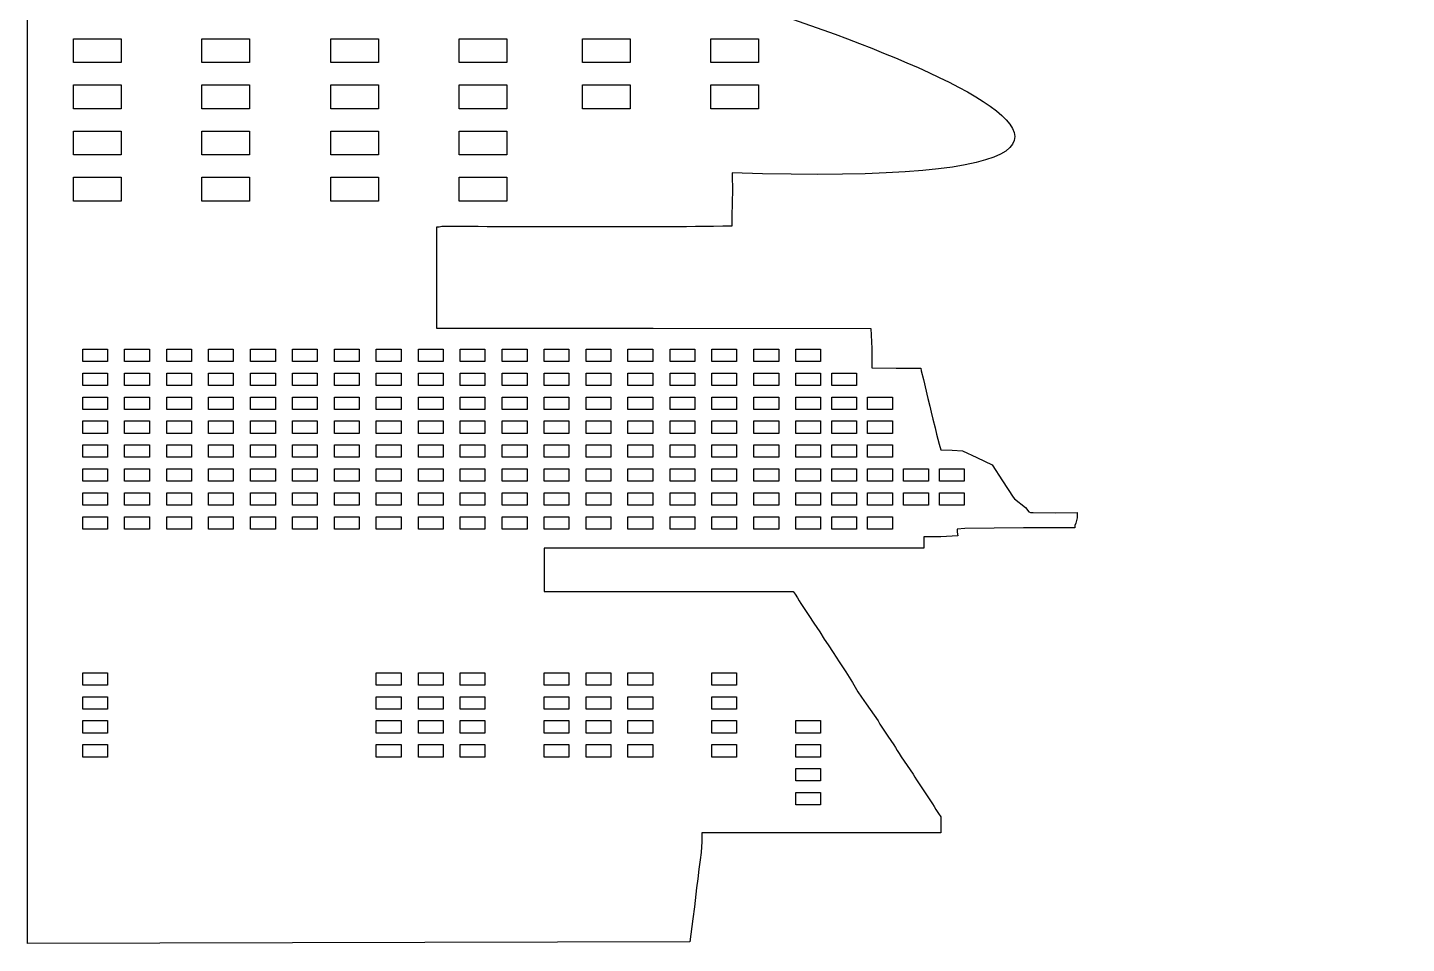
# Model space of a CAD drawing. Extents: x 0 to 222, y 0 to 290.
# Drawn here: x 0 to 222.4, y 0 to 147.7 of the extents above; entities that cross this region are included whole.
import ezdxf

# ---------------------------------------------------------------- set-up
doc = ezdxf.new("R2010")
doc.units = 0
doc.layers.get('0').update_dxf_attribs({"linetype": 'CONTINUOUS'})

msp = doc.modelspace()

# ---------------------------------------------------------------- linework, layer by layer
at = {"color": 7}
for p, q in [((0, 0.000001), (0, 290.000003)), ((7.418966, 145.916153), (15.10189, 145.916153)), ((7.418966, 142.069005), (7.418966, 145.916153)), ((15.10189, 145.916153), (15.10189, 142.069005)), ((28.110368, 145.916153), (35.793294, 145.916153)), ((28.110368, 142.069005), (28.110368, 145.916153)), ((35.793294, 145.916153), (35.793294, 142.069005)), ((48.919151, 145.916153), (56.602077, 145.916153)), ((48.919151, 142.069005), (48.919151, 145.916153)), ((56.602077, 145.916153), (56.602077, 142.069005)), ((69.610552, 145.916153), (77.293475, 145.916153)), ((69.610552, 142.069005), (69.610552, 145.916153)), ((77.293475, 145.916153), (77.293475, 142.069005)), ((89.519794, 145.916153), (97.202715, 145.916153)), ((89.519794, 142.069005), (89.519794, 145.916153)), ((97.202715, 145.916153), (97.202715, 142.069005)), ((110.211193, 145.916153), (117.894121, 145.916153)), ((110.211193, 142.069005), (110.211193, 145.916153)), ((117.894121, 145.916153), (117.894121, 142.069005)), ((15.10189, 142.069005), (7.418966, 142.069005)), ((35.793294, 142.069005), (28.110368, 142.069005)), ((56.602077, 142.069005), (48.919151, 142.069005)), ((77.293475, 142.069005), (69.610552, 142.069005)), ((97.202715, 142.069005), (89.519794, 142.069005)), ((117.894121, 142.069005), (110.211193, 142.069005)), ((7.418966, 138.467087), (15.10189, 138.467087)), ((7.418966, 134.619939), (7.418966, 138.467087)), ((15.10189, 138.467087), (15.10189, 134.619939)), ((28.110368, 138.467087), (35.793294, 138.467087)), ((28.110368, 134.619939), (28.110368, 138.467087)), ((35.793294, 138.467087), (35.793294, 134.619939)), ((48.919151, 138.467087), (56.602077, 138.467087)), ((48.919151, 134.619939), (48.919151, 138.467087)), ((56.602077, 138.467087), (56.602077, 134.619939)), ((69.610552, 138.467087), (77.293475, 138.467087)), ((69.610552, 134.619939), (69.610552, 138.467087)), ((77.293475, 138.467087), (77.293475, 134.619939)), ((89.519794, 138.467087), (97.202715, 138.467087)), ((89.519794, 134.619939), (89.519794, 138.467087)), ((97.202715, 138.467087), (97.202715, 134.619939)), ((110.211193, 138.467087), (117.894121, 138.467087)), ((110.211193, 134.619939), (110.211193, 138.467087)), ((117.894121, 138.467087), (117.894121, 134.619939)), ((15.10189, 134.619939), (7.418966, 134.619939)), ((35.793294, 134.619939), (28.110368, 134.619939)), ((56.602077, 134.619939), (48.919151, 134.619939)), ((77.293475, 134.619939), (69.610552, 134.619939)), ((97.202715, 134.619939), (89.519794, 134.619939)), ((117.894121, 134.619939), (110.211193, 134.619939)), ((7.418966, 131.018021), (15.10189, 131.018021)), ((7.418966, 127.170873), (7.418966, 131.018021)), ((15.10189, 131.018021), (15.10189, 127.170873)), ((28.110368, 131.018021), (35.793294, 131.018021)), ((28.110368, 127.170873), (28.110368, 131.018021)), ((35.793294, 131.018021), (35.793294, 127.170873)), ((48.919151, 131.018021), (56.602077, 131.018021)), ((48.919151, 127.170873), (48.919151, 131.018021)), ((56.602077, 131.018021), (56.602077, 127.170873)), ((69.610552, 131.018021), (77.293475, 131.018021)), ((69.610552, 127.170873), (69.610552, 131.018021)), ((77.293475, 131.018021), (77.293475, 127.170873)), ((15.10189, 127.170873), (7.418966, 127.170873)), ((35.793294, 127.170873), (28.110368, 127.170873)), ((56.602077, 127.170873), (48.919151, 127.170873)), ((77.293475, 127.170873), (69.610552, 127.170873)), ((7.418966, 123.568934), (15.10189, 123.568934)), ((7.418966, 119.721786), (7.418966, 123.568934)), ((15.10189, 123.568934), (15.10189, 119.721786)), ((28.110368, 123.568934), (35.793294, 123.568934)), ((28.110368, 119.721786), (28.110368, 123.568934)), ((35.793294, 123.568934), (35.793294, 119.721786)), ((48.919151, 123.568934), (56.602077, 123.568934)), ((48.919151, 119.721786), (48.919151, 123.568934)), ((56.602077, 123.568934), (56.602077, 119.721786)), ((69.610552, 123.568934), (77.293475, 123.568934)), ((69.610552, 119.721786), (69.610552, 123.568934)), ((77.293475, 123.568934), (77.293475, 119.721786)), ((15.10189, 119.721786), (7.418966, 119.721786)), ((35.793294, 119.721786), (28.110368, 119.721786)), ((56.602077, 119.721786), (48.919151, 119.721786)), ((77.293475, 119.721786), (69.610552, 119.721786)), ((66.411052, 115.503392), (65.944623, 115.503392)), ((65.944623, 115.503392), (65.944623, 107.363747)), ((66.834496, 115.617713), (66.411052, 115.503392)), ((65.944623, 107.363747), (65.944623, 99.224102)), ((65.944623, 99.224102), (100.919488, 99.224102)), ((100.919488, 99.224102), (136.038855, 99.168314)), ((136.038855, 99.168314), (136.183357, 95.968244)), ((8.91246, 95.865733), (12.906471, 95.865733)), ((8.91246, 93.868719), (8.91246, 95.865733)), ((12.906471, 95.865733), (12.906471, 93.868719)), ((15.648723, 95.865733), (19.642733, 95.865733)), ((15.648723, 93.868719), (15.648723, 95.865733)), ((19.642733, 95.865733), (19.642733, 93.868719)), ((22.446007, 95.865733), (26.440019, 95.865733)), ((22.446007, 93.868719), (22.446007, 95.865733)), ((26.440019, 95.865733), (26.440019, 93.868719)), ((29.182269, 95.865733), (33.176279, 95.865733)), ((29.182269, 93.868719), (29.182269, 95.865733)), ((33.176279, 95.865733), (33.176279, 93.868719)), ((35.979552, 95.865733), (39.973565, 95.865733)), ((35.979552, 93.868719), (35.979552, 95.865733)), ((39.973565, 95.865733), (39.973565, 93.868719)), ((42.715815, 95.865733), (46.709827, 95.865733)), ((42.715815, 93.868719), (42.715815, 95.865733)), ((46.709827, 95.865733), (46.709827, 93.868719)), ((49.513101, 95.865733), (53.507111, 95.865733)), ((49.513101, 93.868719), (49.513101, 95.865733)), ((53.507111, 95.865733), (53.507111, 93.868719)), ((56.249364, 95.865733), (60.243376, 95.865733)), ((56.249364, 93.868719), (56.249364, 95.865733)), ((60.243376, 95.865733), (60.243376, 93.868719)), ((63.046647, 95.865733), (67.040659, 95.865733)), ((63.046647, 93.868719), (63.046647, 95.865733)), ((67.040659, 95.865733), (67.040659, 93.868719)), ((69.78291, 95.865733), (73.776922, 95.865733)), ((69.78291, 93.868719), (69.78291, 95.865733)), ((73.776922, 95.865733), (73.776922, 93.868719)), ((76.580193, 95.865733), (80.574205, 95.865733)), ((76.580193, 93.868719), (76.580193, 95.865733)), ((80.574205, 95.865733), (80.574205, 93.868719)), ((83.316456, 95.865733), (87.310468, 95.865733)), ((83.316456, 93.868719), (83.316456, 95.865733)), ((87.310468, 95.865733), (87.310468, 93.868719)), ((90.113739, 95.865733), (94.107751, 95.865733)), ((90.113739, 93.868719), (90.113739, 95.865733)), ((94.107751, 95.865733), (94.107751, 93.868719)), ((96.849999, 95.865733), (100.844017, 95.865733)), ((96.849999, 93.868719), (96.849999, 95.865733)), ((100.844017, 95.865733), (100.844017, 93.868719)), ((103.647285, 95.865733), (107.641292, 95.865733)), ((103.647285, 93.868719), (103.647285, 95.865733)), ((107.641292, 95.865733), (107.641292, 93.868719)), ((110.383555, 95.865733), (114.377563, 95.865733)), ((110.383555, 93.868719), (110.383555, 95.865733)), ((114.377563, 95.865733), (114.377563, 93.868719)), ((117.180831, 95.865733), (121.174838, 95.865733)), ((117.180831, 93.868719), (117.180831, 95.865733)), ((121.174838, 95.865733), (121.174838, 93.868719)), ((123.917099, 95.865733), (127.911106, 95.865733)), ((123.917099, 93.868719), (123.917099, 95.865733)), ((127.911106, 95.865733), (127.911106, 93.868719)), ((136.183357, 95.968244), (136.183357, 92.823963)), ((12.906471, 93.868719), (8.91246, 93.868719)), ((19.642733, 93.868719), (15.648723, 93.868719)), ((26.440019, 93.868719), (22.446007, 93.868719)), ((33.176279, 93.868719), (29.182269, 93.868719)), ((39.973565, 93.868719), (35.979552, 93.868719)), ((46.709827, 93.868719), (42.715815, 93.868719)), ((53.507111, 93.868719), (49.513101, 93.868719)), ((60.243376, 93.868719), (56.249364, 93.868719)), ((67.040659, 93.868719), (63.046647, 93.868719)), ((73.776922, 93.868719), (69.78291, 93.868719)), ((80.574205, 93.868719), (76.580193, 93.868719)), ((87.310468, 93.868719), (83.316456, 93.868719)), ((94.107751, 93.868719), (90.113739, 93.868719)), ((100.844017, 93.868719), (96.849999, 93.868719)), ((107.641292, 93.868719), (103.647285, 93.868719)), ((114.377563, 93.868719), (110.383555, 93.868719)), ((121.174838, 93.868719), (117.180831, 93.868719)), ((127.911106, 93.868719), (123.917099, 93.868719)), ((8.91246, 91.999001), (12.906471, 91.999001)), ((8.91246, 90.001998), (8.91246, 91.999001)), ((12.906471, 91.999001), (12.906471, 90.001998)), ((15.648723, 91.999001), (19.642733, 91.999001)), ((15.648723, 90.001998), (15.648723, 91.999001)), ((19.642733, 91.999001), (19.642733, 90.001998)), ((22.446007, 91.999001), (26.440019, 91.999001)), ((22.446007, 90.001998), (22.446007, 91.999001)), ((26.440019, 91.999001), (26.440019, 90.001998)), ((29.182269, 91.999001), (33.176279, 91.999001)), ((29.182269, 90.001998), (29.182269, 91.999001)), ((33.176279, 91.999001), (33.176279, 90.001998)), ((35.979552, 91.999001), (39.973565, 91.999001)), ((35.979552, 90.001998), (35.979552, 91.999001)), ((39.973565, 91.999001), (39.973565, 90.001998)), ((42.715815, 91.999001), (46.709827, 91.999001)), ((42.715815, 90.001998), (42.715815, 91.999001)), ((46.709827, 91.999001), (46.709827, 90.001998)), ((49.513101, 91.999001), (53.507111, 91.999001)), ((49.513101, 90.001998), (49.513101, 91.999001)), ((53.507111, 91.999001), (53.507111, 90.001998)), ((56.249364, 91.999001), (60.243376, 91.999001)), ((56.249364, 90.001998), (56.249364, 91.999001)), ((60.243376, 91.999001), (60.243376, 90.001998)), ((63.046647, 91.999001), (67.040659, 91.999001)), ((63.046647, 90.001998), (63.046647, 91.999001)), ((67.040659, 91.999001), (67.040659, 90.001998)), ((69.78291, 91.999001), (73.776922, 91.999001)), ((69.78291, 90.001998), (69.78291, 91.999001)), ((73.776922, 91.999001), (73.776922, 90.001998)), ((76.580193, 91.999001), (80.574205, 91.999001)), ((76.580193, 90.001998), (76.580193, 91.999001)), ((80.574205, 91.999001), (80.574205, 90.001998)), ((83.316456, 91.999001), (87.310468, 91.999001)), ((83.316456, 90.001998), (83.316456, 91.999001)), ((87.310468, 91.999001), (87.310468, 90.001998)), ((90.113739, 91.999001), (94.107751, 91.999001)), ((90.113739, 90.001998), (90.113739, 91.999001)), ((94.107751, 91.999001), (94.107751, 90.001998)), ((96.849999, 91.999001), (100.844017, 91.999001)), ((96.849999, 90.001998), (96.849999, 91.999001)), ((100.844017, 91.999001), (100.844017, 90.001998)), ((103.647285, 91.999001), (107.641292, 91.999001)), ((103.647285, 90.001998), (103.647285, 91.999001)), ((107.641292, 91.999001), (107.641292, 90.001998)), ((110.383555, 91.999001), (114.377563, 91.999001)), ((110.383555, 90.001998), (110.383555, 91.999001)), ((114.377563, 91.999001), (114.377563, 90.001998)), ((117.180831, 91.999001), (121.174838, 91.999001)), ((117.180831, 90.001998), (117.180831, 91.999001)), ((121.174838, 91.999001), (121.174838, 90.001998)), ((123.917099, 91.999001), (127.911106, 91.999001)), ((123.917099, 90.001998), (123.917099, 91.999001)), ((127.911106, 91.999001), (127.911106, 90.001998)), ((129.717189, 91.999001), (133.711196, 91.999001)), ((129.717189, 90.001998), (129.717189, 91.999001)), ((133.711196, 91.999001), (133.711196, 90.001998)), ((136.183357, 92.823963), (140.137944, 92.800185)), ((140.137944, 92.800185), (144.093354, 92.776406)), ((144.093354, 92.776406), (144.168257, 92.364851)), ((144.168257, 92.364851), (144.500702, 90.947272)), ((12.906471, 90.001998), (8.91246, 90.001998)), ((19.642733, 90.001998), (15.648723, 90.001998)), ((26.440019, 90.001998), (22.446007, 90.001998)), ((33.176279, 90.001998), (29.182269, 90.001998)), ((39.973565, 90.001998), (35.979552, 90.001998)), ((46.709827, 90.001998), (42.715815, 90.001998)), ((53.507111, 90.001998), (49.513101, 90.001998)), ((60.243376, 90.001998), (56.249364, 90.001998)), ((67.040659, 90.001998), (63.046647, 90.001998)), ((73.776922, 90.001998), (69.78291, 90.001998)), ((80.574205, 90.001998), (76.580193, 90.001998)), ((87.310468, 90.001998), (83.316456, 90.001998)), ((94.107751, 90.001998), (90.113739, 90.001998)), ((100.844017, 90.001998), (96.849999, 90.001998)), ((107.641292, 90.001998), (103.647285, 90.001998)), ((114.377563, 90.001998), (110.383555, 90.001998)), ((121.174838, 90.001998), (117.180831, 90.001998)), ((127.911106, 90.001998), (123.917099, 90.001998)), ((133.711196, 90.001998), (129.717189, 90.001998)), ((144.500702, 90.947272), (145.240678, 87.883473)), ((8.91246, 88.132277), (12.906471, 88.132277)), ((8.91246, 86.135263), (8.91246, 88.132277)), ((12.906471, 88.132277), (12.906471, 86.135263)), ((15.648723, 88.132277), (19.642733, 88.132277)), ((15.648723, 86.135263), (15.648723, 88.132277)), ((19.642733, 88.132277), (19.642733, 86.135263)), ((22.446007, 88.132277), (26.440019, 88.132277)), ((22.446007, 86.135263), (22.446007, 88.132277)), ((26.440019, 88.132277), (26.440019, 86.135263)), ((29.182269, 88.132277), (33.176279, 88.132277)), ((29.182269, 86.135263), (29.182269, 88.132277)), ((33.176279, 88.132277), (33.176279, 86.135263)), ((35.979552, 88.132277), (39.973565, 88.132277)), ((35.979552, 86.135263), (35.979552, 88.132277)), ((39.973565, 88.132277), (39.973565, 86.135263)), ((42.715815, 88.132277), (46.709827, 88.132277)), ((42.715815, 86.135263), (42.715815, 88.132277)), ((46.709827, 88.132277), (46.709827, 86.135263)), ((49.513101, 88.132277), (53.507111, 88.132277)), ((49.513101, 86.135263), (49.513101, 88.132277)), ((53.507111, 88.132277), (53.507111, 86.135263)), ((56.249364, 88.132277), (60.243376, 88.132277)), ((56.249364, 86.135263), (56.249364, 88.132277)), ((60.243376, 88.132277), (60.243376, 86.135263)), ((63.046647, 88.132277), (67.040659, 88.132277)), ((63.046647, 86.135263), (63.046647, 88.132277)), ((67.040659, 88.132277), (67.040659, 86.135263)), ((69.78291, 88.132277), (73.776922, 88.132277)), ((69.78291, 86.135263), (69.78291, 88.132277)), ((73.776922, 88.132277), (73.776922, 86.135263)), ((76.580193, 88.132277), (80.574205, 88.132277)), ((76.580193, 86.135263), (76.580193, 88.132277)), ((80.574205, 88.132277), (80.574205, 86.135263)), ((83.316456, 88.132277), (87.310468, 88.132277)), ((83.316456, 86.135263), (83.316456, 88.132277)), ((87.310468, 88.132277), (87.310468, 86.135263)), ((90.113739, 88.132277), (94.107751, 88.132277)), ((90.113739, 86.135263), (90.113739, 88.132277)), ((94.107751, 88.132277), (94.107751, 86.135263)), ((96.849999, 88.132277), (100.844017, 88.132277)), ((96.849999, 86.135263), (96.849999, 88.132277)), ((100.844017, 88.132277), (100.844017, 86.135263)), ((103.647285, 88.132277), (107.641292, 88.132277)), ((103.647285, 86.135263), (103.647285, 88.132277)), ((107.641292, 88.132277), (107.641292, 86.135263)), ((110.383555, 88.132277), (114.377563, 88.132277)), ((110.383555, 86.135263), (110.383555, 88.132277)), ((114.377563, 88.132277), (114.377563, 86.135263)), ((117.180831, 88.132277), (121.174838, 88.132277)), ((117.180831, 86.135263), (117.180831, 88.132277)), ((121.174838, 88.132277), (121.174838, 86.135263)), ((123.917099, 88.132277), (127.911106, 88.132277)), ((123.917099, 86.135263), (123.917099, 88.132277)), ((127.911106, 88.132277), (127.911106, 86.135263)), ((129.717189, 88.132277), (133.711196, 88.132277)), ((129.717189, 86.135263), (129.717189, 88.132277)), ((133.711196, 88.132277), (133.711196, 86.135263)), ((135.517279, 88.132277), (139.511286, 88.132277)), ((135.517279, 86.135263), (135.517279, 88.132277)), ((139.511286, 88.132277), (139.511286, 86.135263)), ((145.240678, 87.883473), (145.548521, 86.652466)), ((12.906471, 86.135263), (8.91246, 86.135263)), ((19.642733, 86.135263), (15.648723, 86.135263)), ((26.440019, 86.135263), (22.446007, 86.135263)), ((33.176279, 86.135263), (29.182269, 86.135263)), ((39.973565, 86.135263), (35.979552, 86.135263)), ((46.709827, 86.135263), (42.715815, 86.135263)), ((53.507111, 86.135263), (49.513101, 86.135263)), ((60.243376, 86.135263), (56.249364, 86.135263)), ((67.040659, 86.135263), (63.046647, 86.135263)), ((73.776922, 86.135263), (69.78291, 86.135263)), ((80.574205, 86.135263), (76.580193, 86.135263)), ((87.310468, 86.135263), (83.316456, 86.135263)), ((94.107751, 86.135263), (90.113739, 86.135263)), ((100.844017, 86.135263), (96.849999, 86.135263)), ((107.641292, 86.135263), (103.647285, 86.135263)), ((114.377563, 86.135263), (110.383555, 86.135263)), ((121.174838, 86.135263), (117.180831, 86.135263)), ((127.911106, 86.135263), (123.917099, 86.135263)), ((133.711196, 86.135263), (129.717189, 86.135263)), ((139.511286, 86.135263), (135.517279, 86.135263)), ((145.548521, 86.652466), (145.786126, 85.660161)), ((145.786126, 85.660161), (146.04696, 84.558748)), ((146.04696, 84.558748), (146.398337, 83.173271)), ((8.91246, 84.265545), (12.906471, 84.265545)), ((8.91246, 82.268542), (8.91246, 84.265545)), ((12.906471, 84.265545), (12.906471, 82.268542)), ((15.648723, 84.265545), (19.642733, 84.265545)), ((15.648723, 82.268542), (15.648723, 84.265545)), ((19.642733, 84.265545), (19.642733, 82.268542)), ((22.446007, 84.265545), (26.440019, 84.265545)), ((22.446007, 82.268542), (22.446007, 84.265545)), ((26.440019, 84.265545), (26.440019, 82.268542)), ((29.182269, 84.265545), (33.176279, 84.265545)), ((29.182269, 82.268542), (29.182269, 84.265545)), ((33.176279, 84.265545), (33.176279, 82.268542)), ((35.979552, 84.265545), (39.973565, 84.265545)), ((35.979552, 82.268542), (35.979552, 84.265545)), ((39.973565, 84.265545), (39.973565, 82.268542)), ((42.715815, 84.265545), (46.709827, 84.265545)), ((42.715815, 82.268542), (42.715815, 84.265545)), ((46.709827, 84.265545), (46.709827, 82.268542)), ((49.513101, 84.265545), (53.507111, 84.265545)), ((49.513101, 82.268542), (49.513101, 84.265545)), ((53.507111, 84.265545), (53.507111, 82.268542)), ((56.249364, 84.265545), (60.243376, 84.265545)), ((56.249364, 82.268542), (56.249364, 84.265545)), ((60.243376, 84.265545), (60.243376, 82.268542)), ((63.046647, 84.265545), (67.040659, 84.265545)), ((63.046647, 82.268542), (63.046647, 84.265545)), ((67.040659, 84.265545), (67.040659, 82.268542)), ((69.78291, 84.265545), (73.776922, 84.265545)), ((69.78291, 82.268542), (69.78291, 84.265545)), ((73.776922, 84.265545), (73.776922, 82.268542)), ((76.580193, 84.265545), (80.574205, 84.265545)), ((76.580193, 82.268542), (76.580193, 84.265545)), ((80.574205, 84.265545), (80.574205, 82.268542)), ((83.316456, 84.265545), (87.310468, 84.265545)), ((83.316456, 82.268542), (83.316456, 84.265545)), ((87.310468, 84.265545), (87.310468, 82.268542)), ((90.113739, 84.265545), (94.107751, 84.265545)), ((90.113739, 82.268542), (90.113739, 84.265545)), ((94.107751, 84.265545), (94.107751, 82.268542)), ((96.849999, 84.265545), (100.844017, 84.265545)), ((96.849999, 82.268542), (96.849999, 84.265545)), ((100.844017, 84.265545), (100.844017, 82.268542)), ((103.647285, 84.265545), (107.641292, 84.265545)), ((103.647285, 82.268542), (103.647285, 84.265545)), ((107.641292, 84.265545), (107.641292, 82.268542)), ((110.383555, 84.265545), (114.377563, 84.265545)), ((110.383555, 82.268542), (110.383555, 84.265545)), ((114.377563, 84.265545), (114.377563, 82.268542)), ((117.180831, 84.265545), (121.174838, 84.265545)), ((117.180831, 82.268542), (117.180831, 84.265545)), ((121.174838, 84.265545), (121.174838, 82.268542)), ((123.917099, 84.265545), (127.911106, 84.265545)), ((123.917099, 82.268542), (123.917099, 84.265545)), ((127.911106, 84.265545), (127.911106, 82.268542)), ((129.717189, 84.265545), (133.711196, 84.265545)), ((129.717189, 82.268542), (129.717189, 84.265545)), ((133.711196, 84.265545), (133.711196, 82.268542)), ((135.517279, 84.265545), (139.511286, 84.265545)), ((135.517279, 82.268542), (135.517279, 84.265545)), ((139.511286, 84.265545), (139.511286, 82.268542)), ((146.398337, 83.173271), (146.638045, 82.121519)), ((12.906471, 82.268542), (8.91246, 82.268542)), ((8.91246, 80.398821), (12.906471, 80.398821)), ((8.91246, 78.401807), (8.91246, 80.398821)), ((12.906471, 80.398821), (12.906471, 78.401807)), ((19.642733, 82.268542), (15.648723, 82.268542)), ((15.648723, 80.398821), (19.642733, 80.398821)), ((15.648723, 78.401807), (15.648723, 80.398821)), ((19.642733, 80.398821), (19.642733, 78.401807)), ((26.440019, 82.268542), (22.446007, 82.268542)), ((22.446007, 80.398821), (26.440019, 80.398821)), ((22.446007, 78.401807), (22.446007, 80.398821)), ((26.440019, 80.398821), (26.440019, 78.401807)), ((33.176279, 82.268542), (29.182269, 82.268542)), ((29.182269, 80.398821), (33.176279, 80.398821)), ((29.182269, 78.401807), (29.182269, 80.398821)), ((33.176279, 80.398821), (33.176279, 78.401807)), ((39.973565, 82.268542), (35.979552, 82.268542)), ((35.979552, 80.398821), (39.973565, 80.398821)), ((35.979552, 78.401807), (35.979552, 80.398821)), ((39.973565, 80.398821), (39.973565, 78.401807)), ((46.709827, 82.268542), (42.715815, 82.268542)), ((42.715815, 80.398821), (46.709827, 80.398821)), ((42.715815, 78.401807), (42.715815, 80.398821)), ((46.709827, 80.398821), (46.709827, 78.401807)), ((53.507111, 82.268542), (49.513101, 82.268542)), ((49.513101, 80.398821), (53.507111, 80.398821)), ((49.513101, 78.401807), (49.513101, 80.398821)), ((53.507111, 80.398821), (53.507111, 78.401807)), ((60.243376, 82.268542), (56.249364, 82.268542)), ((56.249364, 80.398821), (60.243376, 80.398821)), ((56.249364, 78.401807), (56.249364, 80.398821)), ((60.243376, 80.398821), (60.243376, 78.401807)), ((67.040659, 82.268542), (63.046647, 82.268542)), ((63.046647, 80.398821), (67.040659, 80.398821)), ((63.046647, 78.401807), (63.046647, 80.398821)), ((67.040659, 80.398821), (67.040659, 78.401807)), ((73.776922, 82.268542), (69.78291, 82.268542)), ((69.78291, 80.398821), (73.776922, 80.398821)), ((69.78291, 78.401807), (69.78291, 80.398821)), ((73.776922, 80.398821), (73.776922, 78.401807)), ((80.574205, 82.268542), (76.580193, 82.268542)), ((76.580193, 80.398821), (80.574205, 80.398821)), ((76.580193, 78.401807), (76.580193, 80.398821)), ((80.574205, 80.398821), (80.574205, 78.401807)), ((87.310468, 82.268542), (83.316456, 82.268542)), ((83.316456, 80.398821), (87.310468, 80.398821)), ((83.316456, 78.401807), (83.316456, 80.398821)), ((87.310468, 80.398821), (87.310468, 78.401807)), ((94.107751, 82.268542), (90.113739, 82.268542)), ((90.113739, 80.398821), (94.107751, 80.398821)), ((90.113739, 78.401807), (90.113739, 80.398821)), ((94.107751, 80.398821), (94.107751, 78.401807)), ((100.844017, 82.268542), (96.849999, 82.268542)), ((96.849999, 80.398821), (100.844017, 80.398821)), ((96.849999, 78.401807), (96.849999, 80.398821)), ((100.844017, 80.398821), (100.844017, 78.401807)), ((107.641292, 82.268542), (103.647285, 82.268542)), ((103.647285, 80.398821), (107.641292, 80.398821)), ((103.647285, 78.401807), (103.647285, 80.398821)), ((107.641292, 80.398821), (107.641292, 78.401807)), ((114.377563, 82.268542), (110.383555, 82.268542)), ((110.383555, 80.398821), (114.377563, 80.398821)), ((110.383555, 78.401807), (110.383555, 80.398821)), ((114.377563, 80.398821), (114.377563, 78.401807)), ((121.174838, 82.268542), (117.180831, 82.268542)), ((117.180831, 80.398821), (121.174838, 80.398821)), ((117.180831, 78.401807), (117.180831, 80.398821)), ((121.174838, 80.398821), (121.174838, 78.401807)), ((127.911106, 82.268542), (123.917099, 82.268542)), ((123.917099, 80.398821), (127.911106, 80.398821)), ((123.917099, 78.401807), (123.917099, 80.398821)), ((127.911106, 80.398821), (127.911106, 78.401807)), ((133.711196, 82.268542), (129.717189, 82.268542)), ((129.717189, 80.398821), (133.711196, 80.398821)), ((129.717189, 78.401807), (129.717189, 80.398821)), ((133.711196, 80.398821), (133.711196, 78.401807)), ((139.511286, 82.268542), (135.517279, 82.268542)), ((135.517279, 80.398821), (139.511286, 80.398821)), ((135.517279, 78.401807), (135.517279, 80.398821)), ((139.511286, 80.398821), (139.511286, 78.401807)), ((146.638045, 82.121519), (147.031583, 80.546727)), ((147.031583, 80.546727), (147.34848, 79.611125)), ((12.906471, 78.401807), (8.91246, 78.401807)), ((19.642733, 78.401807), (15.648723, 78.401807)), ((26.440019, 78.401807), (22.446007, 78.401807)), ((33.176279, 78.401807), (29.182269, 78.401807)), ((39.973565, 78.401807), (35.979552, 78.401807)), ((46.709827, 78.401807), (42.715815, 78.401807)), ((53.507111, 78.401807), (49.513101, 78.401807)), ((60.243376, 78.401807), (56.249364, 78.401807)), ((67.040659, 78.401807), (63.046647, 78.401807)), ((73.776922, 78.401807), (69.78291, 78.401807)), ((80.574205, 78.401807), (76.580193, 78.401807)), ((87.310468, 78.401807), (83.316456, 78.401807)), ((94.107751, 78.401807), (90.113739, 78.401807)), ((100.844017, 78.401807), (96.849999, 78.401807)), ((107.641292, 78.401807), (103.647285, 78.401807)), ((114.377563, 78.401807), (110.383555, 78.401807)), ((121.174838, 78.401807), (117.180831, 78.401807)), ((127.911106, 78.401807), (123.917099, 78.401807)), ((133.711196, 78.401807), (129.717189, 78.401807)), ((139.511286, 78.401807), (135.517279, 78.401807)), ((147.34848, 79.611125), (149.131886, 79.555428)), ((149.131886, 79.555428), (150.842766, 79.454825)), ((150.842766, 79.454825), (153.138786, 78.401244)), ((153.138786, 78.401244), (155.583332, 77.196577)), ((8.91246, 76.532089), (12.906471, 76.532089)), ((8.91246, 74.535086), (8.91246, 76.532089)), ((12.906471, 76.532089), (12.906471, 74.535086)), ((15.648723, 76.532089), (19.642733, 76.532089)), ((15.648723, 74.535086), (15.648723, 76.532089)), ((19.642733, 76.532089), (19.642733, 74.535086)), ((22.446007, 76.532089), (26.440019, 76.532089)), ((22.446007, 74.535086), (22.446007, 76.532089)), ((26.440019, 76.532089), (26.440019, 74.535086)), ((29.182269, 76.532089), (33.176279, 76.532089)), ((29.182269, 74.535086), (29.182269, 76.532089)), ((33.176279, 76.532089), (33.176279, 74.535086)), ((35.979552, 76.532089), (39.973565, 76.532089)), ((35.979552, 74.535086), (35.979552, 76.532089)), ((39.973565, 76.532089), (39.973565, 74.535086)), ((42.715815, 76.532089), (46.709827, 76.532089)), ((42.715815, 74.535086), (42.715815, 76.532089)), ((46.709827, 76.532089), (46.709827, 74.535086)), ((49.513101, 76.532089), (53.507111, 76.532089)), ((49.513101, 74.535086), (49.513101, 76.532089)), ((53.507111, 76.532089), (53.507111, 74.535086)), ((56.249364, 76.532089), (60.243376, 76.532089)), ((56.249364, 74.535086), (56.249364, 76.532089)), ((60.243376, 76.532089), (60.243376, 74.535086)), ((63.046647, 76.532089), (67.040659, 76.532089)), ((63.046647, 74.535086), (63.046647, 76.532089)), ((67.040659, 76.532089), (67.040659, 74.535086)), ((69.78291, 76.532089), (73.776922, 76.532089)), ((69.78291, 74.535086), (69.78291, 76.532089)), ((73.776922, 76.532089), (73.776922, 74.535086)), ((76.580193, 76.532089), (80.574205, 76.532089)), ((76.580193, 74.535086), (76.580193, 76.532089)), ((80.574205, 76.532089), (80.574205, 74.535086)), ((83.316456, 76.532089), (87.310468, 76.532089)), ((83.316456, 74.535086), (83.316456, 76.532089)), ((87.310468, 76.532089), (87.310468, 74.535086)), ((90.113739, 76.532089), (94.107751, 76.532089)), ((90.113739, 74.535086), (90.113739, 76.532089)), ((94.107751, 76.532089), (94.107751, 74.535086)), ((96.849999, 76.532089), (100.844017, 76.532089)), ((96.849999, 74.535086), (96.849999, 76.532089)), ((100.844017, 76.532089), (100.844017, 74.535086)), ((103.647285, 76.532089), (107.641292, 76.532089)), ((103.647285, 74.535086), (103.647285, 76.532089)), ((107.641292, 76.532089), (107.641292, 74.535086)), ((110.383555, 76.532089), (114.377563, 76.532089)), ((110.383555, 74.535086), (110.383555, 76.532089)), ((114.377563, 76.532089), (114.377563, 74.535086)), ((117.180831, 76.532089), (121.174838, 76.532089)), ((117.180831, 74.535086), (117.180831, 76.532089)), ((121.174838, 76.532089), (121.174838, 74.535086)), ((123.917099, 76.532089), (127.911106, 76.532089)), ((123.917099, 74.535086), (123.917099, 76.532089)), ((127.911106, 76.532089), (127.911106, 74.535086)), ((129.717189, 76.532089), (133.711196, 76.532089)), ((129.717189, 74.535086), (129.717189, 76.532089)), ((133.711196, 76.532089), (133.711196, 74.535086)), ((135.517279, 76.532089), (139.511286, 76.532089)), ((135.517279, 74.535086), (135.517279, 76.532089)), ((139.511286, 76.532089), (139.511286, 74.535086)), ((141.317369, 76.532089), (145.311387, 76.532089)), ((141.317369, 74.535086), (141.317369, 76.532089)), ((145.311387, 76.532089), (145.311387, 74.535086)), ((147.117459, 76.532089), (151.111474, 76.532089)), ((147.117459, 74.535086), (147.117459, 76.532089)), ((151.111474, 76.532089), (151.111474, 74.535086)), ((155.583332, 77.196577), (157.258269, 74.627193)), ((12.906471, 74.535086), (8.91246, 74.535086)), ((19.642733, 74.535086), (15.648723, 74.535086)), ((26.440019, 74.535086), (22.446007, 74.535086)), ((33.176279, 74.535086), (29.182269, 74.535086)), ((39.973565, 74.535086), (35.979552, 74.535086)), ((46.709827, 74.535086), (42.715815, 74.535086)), ((53.507111, 74.535086), (49.513101, 74.535086)), ((60.243376, 74.535086), (56.249364, 74.535086)), ((67.040659, 74.535086), (63.046647, 74.535086)), ((73.776922, 74.535086), (69.78291, 74.535086)), ((80.574205, 74.535086), (76.580193, 74.535086)), ((87.310468, 74.535086), (83.316456, 74.535086)), ((94.107751, 74.535086), (90.113739, 74.535086)), ((100.844017, 74.535086), (96.849999, 74.535086)), ((107.641292, 74.535086), (103.647285, 74.535086)), ((114.377563, 74.535086), (110.383555, 74.535086)), ((121.174838, 74.535086), (117.180831, 74.535086)), ((127.911106, 74.535086), (123.917099, 74.535086)), ((133.711196, 74.535086), (129.717189, 74.535086)), ((139.511286, 74.535086), (135.517279, 74.535086)), ((145.311387, 74.535086), (141.317369, 74.535086)), ((151.111474, 74.535086), (147.117459, 74.535086)), ((157.258269, 74.627193), (159.007287, 72.002203)), ((8.91246, 72.665365), (12.906471, 72.665365)), ((8.91246, 70.668351), (8.91246, 72.665365)), ((12.906471, 72.665365), (12.906471, 70.668351)), ((15.648723, 72.665365), (19.642733, 72.665365)), ((15.648723, 70.668351), (15.648723, 72.665365)), ((19.642733, 72.665365), (19.642733, 70.668351)), ((22.446007, 72.665365), (26.440019, 72.665365)), ((22.446007, 70.668351), (22.446007, 72.665365)), ((26.440019, 72.665365), (26.440019, 70.668351)), ((29.182269, 72.665365), (33.176279, 72.665365)), ((29.182269, 70.668351), (29.182269, 72.665365)), ((33.176279, 72.665365), (33.176279, 70.668351)), ((35.979552, 72.665365), (39.973565, 72.665365)), ((35.979552, 70.668351), (35.979552, 72.665365)), ((39.973565, 72.665365), (39.973565, 70.668351)), ((42.715815, 72.665365), (46.709827, 72.665365)), ((42.715815, 70.668351), (42.715815, 72.665365)), ((46.709827, 72.665365), (46.709827, 70.668351)), ((49.513101, 72.665365), (53.507111, 72.665365)), ((49.513101, 70.668351), (49.513101, 72.665365)), ((53.507111, 72.665365), (53.507111, 70.668351)), ((56.249364, 72.665365), (60.243376, 72.665365)), ((56.249364, 70.668351), (56.249364, 72.665365)), ((60.243376, 72.665365), (60.243376, 70.668351)), ((63.046647, 72.665365), (67.040659, 72.665365)), ((63.046647, 70.668351), (63.046647, 72.665365)), ((67.040659, 72.665365), (67.040659, 70.668351)), ((69.78291, 72.665365), (73.776922, 72.665365)), ((69.78291, 70.668351), (69.78291, 72.665365)), ((73.776922, 72.665365), (73.776922, 70.668351)), ((76.580193, 72.665365), (80.574205, 72.665365)), ((76.580193, 70.668351), (76.580193, 72.665365)), ((80.574205, 72.665365), (80.574205, 70.668351)), ((83.316456, 72.665365), (87.310468, 72.665365)), ((83.316456, 70.668351), (83.316456, 72.665365)), ((87.310468, 72.665365), (87.310468, 70.668351)), ((90.113739, 72.665365), (94.107751, 72.665365)), ((90.113739, 70.668351), (90.113739, 72.665365)), ((94.107751, 72.665365), (94.107751, 70.668351)), ((96.849999, 72.665365), (100.844017, 72.665365)), ((96.849999, 70.668351), (96.849999, 72.665365)), ((100.844017, 72.665365), (100.844017, 70.668351)), ((103.647285, 72.665365), (107.641292, 72.665365)), ((103.647285, 70.668351), (103.647285, 72.665365)), ((107.641292, 72.665365), (107.641292, 70.668351)), ((110.383555, 72.665365), (114.377563, 72.665365)), ((110.383555, 70.668351), (110.383555, 72.665365)), ((114.377563, 72.665365), (114.377563, 70.668351)), ((117.180831, 72.665365), (121.174838, 72.665365)), ((117.180831, 70.668351), (117.180831, 72.665365)), ((121.174838, 72.665365), (121.174838, 70.668351)), ((123.917099, 72.665365), (127.911106, 72.665365)), ((123.917099, 70.668351), (123.917099, 72.665365)), ((127.911106, 72.665365), (127.911106, 70.668351)), ((129.717189, 72.665365), (133.711196, 72.665365)), ((129.717189, 70.668351), (129.717189, 72.665365)), ((133.711196, 72.665365), (133.711196, 70.668351)), ((135.517279, 72.665365), (139.511286, 72.665365)), ((135.517279, 70.668351), (135.517279, 72.665365)), ((139.511286, 72.665365), (139.511286, 70.668351)), ((141.317369, 72.665365), (145.311387, 72.665365)), ((141.317369, 70.668351), (141.317369, 72.665365)), ((145.311387, 72.665365), (145.311387, 70.668351)), ((147.117459, 72.665365), (151.111474, 72.665365)), ((147.117459, 70.668351), (147.117459, 72.665365)), ((151.111474, 72.665365), (151.111474, 70.668351)), ((159.007287, 72.002203), (159.230441, 71.717315)), ((159.230441, 71.717315), (160.981837, 70.320955)), ((12.906471, 70.668351), (8.91246, 70.668351)), ((19.642733, 70.668351), (15.648723, 70.668351)), ((26.440019, 70.668351), (22.446007, 70.668351)), ((33.176279, 70.668351), (29.182269, 70.668351)), ((39.973565, 70.668351), (35.979552, 70.668351)), ((46.709827, 70.668351), (42.715815, 70.668351)), ((53.507111, 70.668351), (49.513101, 70.668351)), ((60.243376, 70.668351), (56.249364, 70.668351)), ((67.040659, 70.668351), (63.046647, 70.668351)), ((73.776922, 70.668351), (69.78291, 70.668351)), ((80.574205, 70.668351), (76.580193, 70.668351)), ((87.310468, 70.668351), (83.316456, 70.668351)), ((94.107751, 70.668351), (90.113739, 70.668351)), ((100.844017, 70.668351), (96.849999, 70.668351)), ((107.641292, 70.668351), (103.647285, 70.668351)), ((114.377563, 70.668351), (110.383555, 70.668351)), ((121.174838, 70.668351), (117.180831, 70.668351)), ((127.911106, 70.668351), (123.917099, 70.668351)), ((133.711196, 70.668351), (129.717189, 70.668351)), ((139.511286, 70.668351), (135.517279, 70.668351)), ((145.311387, 70.668351), (141.317369, 70.668351)), ((151.111474, 70.668351), (147.117459, 70.668351)), ((160.981837, 70.320955), (161.515029, 69.614818)), ((161.515029, 69.614818), (161.786656, 69.518971)), ((161.786656, 69.518971), (162.195467, 69.504246)), ((162.195467, 69.504246), (165.859222, 69.43602)), ((165.859222, 69.43602), (169.290677, 69.492814)), ((169.290677, 69.492814), (169.290677, 68.628)), ((8.91246, 68.798641), (12.906471, 68.798641)), ((8.91246, 66.80163), (8.91246, 68.798641)), ((12.906471, 66.80163), (8.91246, 66.80163)), ((12.906471, 68.798641), (12.906471, 66.80163)), ((15.648723, 68.798641), (19.642733, 68.798641)), ((15.648723, 66.80163), (15.648723, 68.798641)), ((19.642733, 66.80163), (15.648723, 66.80163)), ((19.642733, 68.798641), (19.642733, 66.80163)), ((22.446007, 68.798641), (26.440019, 68.798641)), ((22.446007, 66.80163), (22.446007, 68.798641)), ((26.440019, 66.80163), (22.446007, 66.80163)), ((26.440019, 68.798641), (26.440019, 66.80163)), ((29.182269, 68.798641), (33.176279, 68.798641)), ((29.182269, 66.80163), (29.182269, 68.798641)), ((33.176279, 66.80163), (29.182269, 66.80163)), ((33.176279, 68.798641), (33.176279, 66.80163)), ((35.979552, 68.798641), (39.973565, 68.798641)), ((35.979552, 66.80163), (35.979552, 68.798641)), ((39.973565, 66.80163), (35.979552, 66.80163)), ((39.973565, 68.798641), (39.973565, 66.80163)), ((42.715815, 68.798641), (46.709827, 68.798641)), ((42.715815, 66.80163), (42.715815, 68.798641)), ((46.709827, 66.80163), (42.715815, 66.80163)), ((46.709827, 68.798641), (46.709827, 66.80163)), ((49.513101, 68.798641), (53.507111, 68.798641)), ((49.513101, 66.80163), (49.513101, 68.798641)), ((53.507111, 66.80163), (49.513101, 66.80163)), ((53.507111, 68.798641), (53.507111, 66.80163)), ((56.249364, 68.798641), (60.243376, 68.798641)), ((56.249364, 66.80163), (56.249364, 68.798641)), ((60.243376, 66.80163), (56.249364, 66.80163)), ((60.243376, 68.798641), (60.243376, 66.80163)), ((63.046647, 68.798641), (67.040659, 68.798641)), ((63.046647, 66.80163), (63.046647, 68.798641)), ((67.040659, 66.80163), (63.046647, 66.80163)), ((67.040659, 68.798641), (67.040659, 66.80163)), ((69.78291, 68.798641), (73.776922, 68.798641)), ((69.78291, 66.80163), (69.78291, 68.798641)), ((73.776922, 66.80163), (69.78291, 66.80163)), ((73.776922, 68.798641), (73.776922, 66.80163)), ((76.580193, 68.798641), (80.574205, 68.798641)), ((76.580193, 66.80163), (76.580193, 68.798641)), ((80.574205, 66.80163), (76.580193, 66.80163)), ((80.574205, 68.798641), (80.574205, 66.80163)), ((83.316456, 68.798641), (87.310468, 68.798641)), ((83.316456, 66.80163), (83.316456, 68.798641)), ((87.310468, 66.80163), (83.316456, 66.80163)), ((87.310468, 68.798641), (87.310468, 66.80163)), ((90.113739, 68.798641), (94.107751, 68.798641)), ((90.113739, 66.80163), (90.113739, 68.798641)), ((94.107751, 66.80163), (90.113739, 66.80163)), ((94.107751, 68.798641), (94.107751, 66.80163)), ((96.849999, 68.798641), (100.844017, 68.798641)), ((96.849999, 66.80163), (96.849999, 68.798641)), ((100.844017, 66.80163), (96.849999, 66.80163)), ((100.844017, 68.798641), (100.844017, 66.80163)), ((103.647285, 68.798641), (107.641292, 68.798641)), ((103.647285, 66.80163), (103.647285, 68.798641)), ((107.641292, 66.80163), (103.647285, 66.80163)), ((107.641292, 68.798641), (107.641292, 66.80163)), ((110.383555, 68.798641), (114.377563, 68.798641)), ((110.383555, 66.80163), (110.383555, 68.798641)), ((114.377563, 66.80163), (110.383555, 66.80163)), ((114.377563, 68.798641), (114.377563, 66.80163)), ((117.180831, 68.798641), (121.174838, 68.798641)), ((117.180831, 66.80163), (117.180831, 68.798641)), ((121.174838, 66.80163), (117.180831, 66.80163)), ((121.174838, 68.798641), (121.174838, 66.80163)), ((123.917099, 68.798641), (127.911106, 68.798641)), ((123.917099, 66.80163), (123.917099, 68.798641)), ((127.911106, 66.80163), (123.917099, 66.80163)), ((127.911106, 68.798641), (127.911106, 66.80163)), ((129.717189, 68.798641), (133.711196, 68.798641)), ((129.717189, 66.80163), (129.717189, 68.798641)), ((133.711196, 66.80163), (129.717189, 66.80163)), ((133.711196, 68.798641), (133.711196, 66.80163)), ((135.517279, 68.798641), (139.511286, 68.798641)), ((135.517279, 66.80163), (135.517279, 68.798641)), ((139.511286, 66.80163), (135.517279, 66.80163)), ((139.511286, 68.798641), (139.511286, 66.80163)), ((151.182253, 66.908706), (149.947405, 66.802342)), ((149.947405, 66.802342), (149.976086, 66.345424)), ((160.670884, 67.023301), (151.182253, 66.908706)), ((168.92485, 67.031532), (160.670884, 67.023301)), ((169.107763, 67.763186), (168.92485, 67.397359)), ((168.92485, 67.397359), (168.92485, 67.031532)), ((169.290677, 68.628), (169.107763, 67.763186)), ((147.347017, 65.568042), (144.597189, 65.568042)), ((144.597189, 65.568042), (144.597189, 64.649817)), ((144.597189, 64.649817), (144.597189, 63.730677)), ((150.050842, 65.728091), (147.347017, 65.568042)), ((149.976086, 66.345424), (150.050842, 65.728091)), ((86.590787, 63.743481), (83.32121, 63.738908)), ((83.32121, 63.738908), (83.32121, 60.263554)), ((117.228776, 63.738908), (86.590787, 63.743481)), ((144.597189, 63.730677), (117.228776, 63.738908)), ((83.32121, 60.263554), (83.32121, 56.7882)), ((83.32121, 56.7882), (103.418817, 56.786371)), ((103.418817, 56.786371), (123.516423, 56.785457)), ((123.516423, 56.785457), (123.836521, 56.306224)), ((123.836521, 56.306224), (124.193202, 55.736449)), ((124.193202, 55.736449), (124.490437, 55.262703)), ((124.490437, 55.262703), (124.751088, 54.819138)), ((124.751088, 54.819138), (125.391285, 53.848783)), ((125.391285, 53.848783), (126.031482, 52.890317)), ((126.031482, 52.890317), (126.849105, 51.673943)), ((126.849105, 51.673943), (127.781963, 50.241731)), ((127.781963, 50.241731), (128.519104, 49.080231)), ((128.519104, 49.080231), (129.141009, 48.134569)), ((129.141009, 48.134569), (129.95223, 46.925512)), ((129.95223, 46.925512), (130.939048, 45.401843)), ((130.939048, 45.401843), (131.980739, 43.801351)), ((8.91246, 43.664918), (12.906471, 43.664918)), ((8.91246, 41.667914), (8.91246, 43.664918)), ((12.906471, 43.664918), (12.906471, 41.667914)), ((56.249364, 43.664918), (60.243376, 43.664918)), ((56.249364, 41.667914), (56.249364, 43.664918)), ((60.243376, 43.664918), (60.243376, 41.667914)), ((63.046647, 43.664918), (67.040659, 43.664918)), ((63.046647, 41.667914), (63.046647, 43.664918)), ((67.040659, 43.664918), (67.040659, 41.667914)), ((69.78291, 43.664918), (73.776922, 43.664918)), ((69.78291, 41.667914), (69.78291, 43.664918)), ((73.776922, 43.664918), (73.776922, 41.667914)), ((83.316456, 43.664918), (87.310468, 43.664918)), ((83.316456, 41.667914), (83.316456, 43.664918)), ((87.310468, 43.664918), (87.310468, 41.667914)), ((90.113739, 43.664918), (94.107751, 43.664918)), ((90.113739, 41.667914), (90.113739, 43.664918)), ((94.107751, 43.664918), (94.107751, 41.667914)), ((96.849999, 43.664918), (100.844017, 43.664918)), ((96.849999, 41.667914), (96.849999, 43.664918)), ((100.844017, 43.664918), (100.844017, 41.667914)), ((110.383555, 43.664918), (114.377563, 43.664918)), ((110.383555, 41.667914), (110.383555, 43.664918)), ((114.377563, 43.664918), (114.377563, 41.667914)), ((131.980739, 43.801351), (133.063586, 42.109403)), ((12.906471, 41.667914), (8.91246, 41.667914)), ((60.243376, 41.667914), (56.249364, 41.667914)), ((67.040659, 41.667914), (63.046647, 41.667914)), ((73.776922, 41.667914), (69.78291, 41.667914)), ((87.310468, 41.667914), (83.316456, 41.667914)), ((94.107751, 41.667914), (90.113739, 41.667914)), ((100.844017, 41.667914), (96.849999, 41.667914)), ((114.377563, 41.667914), (110.383555, 41.667914)), ((133.063586, 42.109403), (133.928767, 40.553724)), ((133.928767, 40.553724), (134.536954, 39.698604)), ((8.91246, 39.798194), (12.906471, 39.798194)), ((8.91246, 37.80119), (8.91246, 39.798194)), ((12.906471, 39.798194), (12.906471, 37.80119)), ((56.249364, 39.798194), (60.243376, 39.798194)), ((56.249364, 37.80119), (56.249364, 39.798194)), ((60.243376, 39.798194), (60.243376, 37.80119)), ((63.046647, 39.798194), (67.040659, 39.798194)), ((63.046647, 37.80119), (63.046647, 39.798194)), ((67.040659, 39.798194), (67.040659, 37.80119)), ((69.78291, 39.798194), (73.776922, 39.798194)), ((69.78291, 37.80119), (69.78291, 39.798194)), ((73.776922, 39.798194), (73.776922, 37.80119)), ((83.316456, 39.798194), (87.310468, 39.798194)), ((83.316456, 37.80119), (83.316456, 39.798194)), ((87.310468, 39.798194), (87.310468, 37.80119)), ((90.113739, 39.798194), (94.107751, 39.798194)), ((90.113739, 37.80119), (90.113739, 39.798194)), ((94.107751, 39.798194), (94.107751, 37.80119)), ((96.849999, 39.798194), (100.844017, 39.798194)), ((96.849999, 37.80119), (96.849999, 39.798194)), ((100.844017, 39.798194), (100.844017, 37.80119)), ((110.383555, 39.798194), (114.377563, 39.798194)), ((110.383555, 37.80119), (110.383555, 39.798194)), ((114.377563, 39.798194), (114.377563, 37.80119)), ((134.536954, 39.698604), (135.287813, 38.659656)), ((135.287813, 38.659656), (137.189197, 35.880288)), ((12.906471, 37.80119), (8.91246, 37.80119)), ((8.91246, 35.931462), (12.906471, 35.931462)), ((8.91246, 33.934458), (8.91246, 35.931462)), ((12.906471, 35.931462), (12.906471, 33.934458)), ((60.243376, 37.80119), (56.249364, 37.80119)), ((56.249364, 35.931462), (60.243376, 35.931462)), ((56.249364, 33.934458), (56.249364, 35.931462)), ((60.243376, 35.931462), (60.243376, 33.934458)), ((67.040659, 37.80119), (63.046647, 37.80119)), ((63.046647, 35.931462), (67.040659, 35.931462)), ((63.046647, 33.934458), (63.046647, 35.931462)), ((67.040659, 35.931462), (67.040659, 33.934458)), ((73.776922, 37.80119), (69.78291, 37.80119)), ((69.78291, 35.931462), (73.776922, 35.931462)), ((69.78291, 33.934458), (69.78291, 35.931462)), ((73.776922, 35.931462), (73.776922, 33.934458)), ((87.310468, 37.80119), (83.316456, 37.80119)), ((83.316456, 35.931462), (87.310468, 35.931462)), ((83.316456, 33.934458), (83.316456, 35.931462)), ((87.310468, 35.931462), (87.310468, 33.934458)), ((94.107751, 37.80119), (90.113739, 37.80119)), ((90.113739, 35.931462), (94.107751, 35.931462)), ((90.113739, 33.934458), (90.113739, 35.931462)), ((94.107751, 35.931462), (94.107751, 33.934458)), ((100.844017, 37.80119), (96.849999, 37.80119)), ((96.849999, 35.931462), (100.844017, 35.931462)), ((96.849999, 33.934458), (96.849999, 35.931462)), ((100.844017, 35.931462), (100.844017, 33.934458)), ((114.377563, 37.80119), (110.383555, 37.80119)), ((110.383555, 35.931462), (114.377563, 35.931462)), ((110.383555, 33.934458), (110.383555, 35.931462)), ((114.377563, 35.931462), (114.377563, 33.934458)), ((123.917099, 35.931462), (127.911106, 35.931462)), ((123.917099, 33.934458), (123.917099, 35.931462)), ((127.911106, 35.931462), (127.911106, 33.934458)), ((137.189197, 35.880288), (137.509296, 35.375447)), ((12.906471, 33.934458), (8.91246, 33.934458)), ((60.243376, 33.934458), (56.249364, 33.934458)), ((67.040659, 33.934458), (63.046647, 33.934458)), ((73.776922, 33.934458), (69.78291, 33.934458)), ((87.310468, 33.934458), (83.316456, 33.934458)), ((94.107751, 33.934458), (90.113739, 33.934458)), ((100.844017, 33.934458), (96.849999, 33.934458)), ((114.377563, 33.934458), (110.383555, 33.934458)), ((127.911106, 33.934458), (123.917099, 33.934458)), ((137.509296, 35.375447), (137.829394, 34.876093)), ((137.829394, 34.876093), (138.789689, 33.453942)), ((138.789689, 33.453942), (139.749985, 32.039107)), ((8.91246, 32.064738), (12.906471, 32.064738)), ((8.91246, 30.067734), (8.91246, 32.064738)), ((12.906471, 32.064738), (12.906471, 30.067734)), ((56.249364, 32.064738), (60.243376, 32.064738)), ((56.249364, 30.067734), (56.249364, 32.064738)), ((60.243376, 32.064738), (60.243376, 30.067734)), ((63.046647, 32.064738), (67.040659, 32.064738)), ((63.046647, 30.067734), (63.046647, 32.064738)), ((67.040659, 32.064738), (67.040659, 30.067734)), ((69.78291, 32.064738), (73.776922, 32.064738)), ((69.78291, 30.067734), (69.78291, 32.064738)), ((73.776922, 32.064738), (73.776922, 30.067734)), ((83.316456, 32.064738), (87.310468, 32.064738)), ((83.316456, 30.067734), (83.316456, 32.064738)), ((87.310468, 32.064738), (87.310468, 30.067734)), ((90.113739, 32.064738), (94.107751, 32.064738)), ((90.113739, 30.067734), (90.113739, 32.064738)), ((94.107751, 32.064738), (94.107751, 30.067734)), ((96.849999, 32.064738), (100.844017, 32.064738)), ((96.849999, 30.067734), (96.849999, 32.064738)), ((100.844017, 32.064738), (100.844017, 30.067734)), ((110.383555, 32.064738), (114.377563, 32.064738)), ((110.383555, 30.067734), (110.383555, 32.064738)), ((114.377563, 32.064738), (114.377563, 30.067734)), ((123.917099, 32.064738), (127.911106, 32.064738)), ((123.917099, 30.067734), (123.917099, 32.064738)), ((127.911106, 32.064738), (127.911106, 30.067734)), ((139.749985, 32.039107), (140.024355, 31.591884)), ((140.024355, 31.591884), (140.298725, 31.129113)), ((12.906471, 30.067734), (8.91246, 30.067734)), ((60.243376, 30.067734), (56.249364, 30.067734)), ((67.040659, 30.067734), (63.046647, 30.067734)), ((73.776922, 30.067734), (69.78291, 30.067734)), ((87.310468, 30.067734), (83.316456, 30.067734)), ((94.107751, 30.067734), (90.113739, 30.067734)), ((100.844017, 30.067734), (96.849999, 30.067734)), ((114.377563, 30.067734), (110.383555, 30.067734)), ((127.911106, 30.067734), (123.917099, 30.067734)), ((140.298725, 31.129113), (140.618823, 30.619699)), ((140.618823, 30.619699), (140.938739, 30.120346)), ((140.938739, 30.120346), (141.899034, 28.698194)), ((123.917099, 28.198006), (127.911106, 28.198006)), ((123.917099, 26.201013), (123.917099, 28.198006)), ((127.911106, 28.198006), (127.911106, 26.201013)), ((141.899034, 28.698194), (142.859329, 27.283359)), ((142.859329, 27.283359), (143.133699, 26.836136)), ((143.133699, 26.836136), (143.408069, 26.376109)), ((127.911106, 26.201013), (123.917099, 26.201013)), ((143.408069, 26.376109), (144.048266, 25.405754)), ((144.048266, 25.405754), (144.688463, 24.445459)), ((123.917099, 24.331269), (127.911106, 24.331269)), ((123.917099, 22.334273), (123.917099, 24.331269)), ((127.911106, 22.334273), (123.917099, 22.334273)), ((127.911106, 24.331269), (127.911106, 22.334273)), ((144.688463, 24.445459), (145.328659, 23.485163)), ((145.328659, 23.485163), (145.968856, 22.528526)), ((145.968856, 22.528526), (146.243226, 22.080389)), ((146.243226, 22.080389), (146.517596, 21.618532)), ((146.517596, 21.618532), (146.929151, 20.978336)), ((146.929151, 20.978336), (147.340706, 20.401244)), ((147.340706, 20.401244), (147.340706, 19.114448)), ((128.043346, 17.827653), (108.745986, 17.827653)), ((108.745986, 17.827653), (108.745986, 16.460375)), ((147.340706, 17.827653), (128.043346, 17.827653)), ((147.340706, 19.114448), (147.340706, 17.827653)), ((108.745986, 16.460375), (108.660016, 14.654106)), ((108.479847, 13.48346), (108.2823, 11.974425)), ((108.660016, 14.654106), (108.479847, 13.48346)), ((108.2823, 11.974425), (108.107618, 10.419661)), ((107.93385, 8.956354), (107.558878, 5.885239)), ((108.107618, 10.419661), (107.93385, 8.956354)), ((107.558878, 5.885239), (107.297312, 3.964649)), ((107.297312, 3.964649), (106.825395, 0.267969)), ((106.825395, 0.267969), (0, 0.000001))]:
    msp.add_line(p, q, dxfattribs=at)
for points in [[(99.939604, 156.370659), (102.80288, 155.958674), (222.429838, 120.894136), (113.639284, 124.276832)], [(113.639284, 124.276832), (113.80662, 121.414537), (113.593556, 118.555875), (113.593556, 115.686305)], [(113.593556, 115.686305), (98.014615, 115.458623), (82.420595, 115.605004), (66.834496, 115.617713)]]:
    msp.add_open_spline(points, degree=3, dxfattribs=at)

doc.saveas('drawing.dxf')
